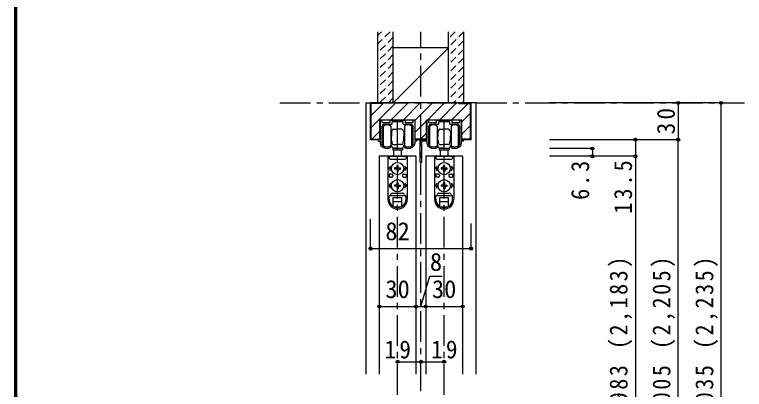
# Model space of a CAD drawing. Units: millimetres, scale not verified. Extents: x -973 to 977, y -718 to 696.
# Drawn here: x -973 to -378, y -259 to 46 of the extents above; entities that cross this region are included whole.
import ezdxf
from ezdxf.enums import TextEntityAlignment as Align

# ---------------------------------------------------------------- set-up
doc = ezdxf.new("R2010")
doc.units = ezdxf.units.MM
doc.header["$LTSCALE"] = 5
doc.header["$PDMODE"] = 32
doc.header["$PDSIZE"] = 2.5
doc.linetypes.add('CHAIN1', pattern=[8, 5, -1, 1, -1])
doc.linetypes.add('DASHED1', pattern=[1.8, 1.2, -0.6])
for name, color, linetype in [('0-1_通り芯', 4, 'CHAIN1'), ('0-2_柱', 3, 'Continuous'), ('0-3_仕上げ', 2, 'Continuous'), ('0-4_枠', 3, 'Continuous'), ('0-6_扉', 6, 'Continuous'), ('0-7_金物', 7, 'Continuous'), ('0-B_寸法', 7, 'Continuous'), ('0-C_ハッチ', 4, 'DASHED1'), ('F-1_枠', 6, 'Continuous')]:
    doc.layers.add(name, color=color, linetype=linetype)
doc.styles.add('ＭＳ ゴシック', font='')
doc.styles.get('ＭＳ ゴシック').set_extended_font_data('MS Gothic')

msp = doc.modelspace()

# ---------------------------------------------------------------- linework, layer by layer
at = {"layer": '0-1_通り芯'}
for p, q in [((-641.803, -500.363), (-641.803, 32.5)), ((-756.803, -25.5), (-377.803, -25.5)), ((-660.803, -463.5), (-660.803, -39.5)), ((-622.803, -463.5), (-622.803, -39.5))]:
    msp.add_line(p, q, dxfattribs=at)
at = {"layer": '0-2_柱'}
for p, q in [((-619.303, 19.5), (-664.303, 19.5)), ((-619.303, -25.5), (-664.303, -25.5))]:
    msp.add_line(p, q, dxfattribs=at)
at = {"layer": '0-2_柱', "color": 7}
msp.add_line((-619.303, 19.5), (-664.303, -25.5), dxfattribs=at)
at = {"layer": '0-3_仕上げ'}
for p, q in [((-676.803, -25.5), (-676.803, 32.5)), ((-664.303, -25.5), (-664.303, 32.5)), ((-619.303, -25.5), (-619.303, 32.5)), ((-606.803, -25.5), (-606.803, 32.5))]:
    msp.add_line(p, q, dxfattribs=at)
at = {"layer": '0-4_枠', "color": 4}
for p, q in [((-686.803, -25.5), (-682.803, -25.5)), ((-686.803, -25.5), (-686.803, -246.5)), ((-596.803, -25.5), (-600.803, -25.5)), ((-596.803, -246.5), (-596.803, -25.5))]:
    msp.add_line(p, q, dxfattribs=at)
at = {"layer": '0-4_枠'}
for p, q in [((-682.803, -55.5), (-682.803, -25.5)), ((-600.803, -25.5), (-682.803, -25.5)), ((-682.303, -55), (-682.303, -26)), ((-672.803, -26), (-682.303, -26)), ((-672.803, -26), (-672.803, -25.5)), ((-610.803, -26), (-610.803, -25.5)), ((-610.803, -26), (-601.303, -26)), ((-601.303, -55), (-601.303, -26)), ((-600.803, -55.5), (-600.803, -25.5)), ((-675.203, -55.5), (-675.203, -39.5)), ((-646.403, -39.5), (-675.203, -39.5)), ((-646.403, -55.5), (-646.403, -39.5)), ((-637.203, -55.5), (-637.203, -39.5)), ((-608.403, -39.5), (-637.203, -39.5)), ((-608.403, -55.5), (-608.403, -39.5)), ((-675.203, -55.5), (-682.803, -55.5)), ((-682.303, -55), (-675.203, -55)), ((-637.203, -55), (-646.403, -55)), ((-637.203, -55.5), (-646.403, -55.5)), ((-601.303, -55), (-608.403, -55)), ((-600.803, -55.5), (-608.403, -55.5))]:
    msp.add_line(p, q, dxfattribs=at)
at = {"layer": '0-6_扉'}
for p, q in [((-675.803, -69), (-675.803, -246.5)), ((-645.803, -69), (-675.803, -69)), ((-645.803, -69), (-645.803, -246.5)), ((-607.803, -69), (-637.803, -69)), ((-637.803, -69), (-637.803, -246.5)), ((-607.803, -69), (-607.803, -246.5))]:
    msp.add_line(p, q, dxfattribs=at)
at = {"layer": '0-7_金物'}
for p, q in [((-674.803, -55.5), (-674.803, -40)), ((-674.303, -39.5), (-674.103, -39.5)), ((-673.603, -40), (-673.603, -41)), ((-673.103, -41.5), (-667.453, -41.5)), ((-666.953, -41), (-666.953, -40)), ((-666.453, -39.5), (-655.153, -39.5)), ((-665.453, -41.3), (-665.453, -42.7)), ((-661.103, -41), (-665.153, -41)), ((-660.803, -40.7), (-661.103, -41)), ((-660.503, -41), (-660.803, -40.7)), ((-656.453, -41), (-660.503, -41)), ((-656.153, -42.7), (-656.153, -41.3)), ((-654.653, -40), (-654.653, -41)), ((-654.153, -41.5), (-648.503, -41.5)), ((-648.003, -41), (-648.003, -40)), ((-647.503, -39.5), (-647.303, -39.5)), ((-646.803, -40), (-646.803, -55.5)), ((-636.803, -55.5), (-636.803, -40)), ((-636.303, -39.5), (-636.103, -39.5)), ((-635.603, -40), (-635.603, -41)), ((-635.103, -41.5), (-629.453, -41.5)), ((-628.953, -41), (-628.953, -40)), ((-628.453, -39.5), (-617.153, -39.5)), ((-627.453, -41.3), (-627.453, -42.7)), ((-623.103, -41), (-627.153, -41)), ((-622.803, -40.7), (-623.103, -41)), ((-622.503, -41), (-622.803, -40.7)), ((-618.453, -41), (-622.503, -41)), ((-618.153, -42.7), (-618.153, -41.3)), ((-616.653, -40), (-616.653, -41)), ((-616.153, -41.5), (-610.503, -41.5)), ((-610.003, -41), (-610.003, -40)), ((-609.503, -39.5), (-609.303, -39.5)), ((-608.803, -40), (-608.803, -55.5)), ((-673.603, -45), (-673.603, -59.123)), ((-672.403, -60.5), (-672.403, -44.5)), ((-665.753, -43), (-671.603, -43)), ((-666.403, -44.5), (-666.403, -52.5)), ((-664.303, -47), (-660.803, -47)), ((-657.303, -47), (-660.803, -47)), ((-650.003, -43), (-655.853, -43)), ((-655.203, -44.5), (-655.203, -52.5)), ((-649.203, -60.5), (-649.203, -44.5)), ((-648.003, -59.123), (-648.003, -45)), ((-635.603, -45), (-635.603, -59.123)), ((-634.403, -60.5), (-634.403, -44.5)), ((-627.753, -43), (-633.603, -43)), ((-628.403, -44.5), (-628.403, -52.5)), ((-626.303, -47), (-622.803, -47)), ((-619.303, -47), (-622.803, -47)), ((-612.003, -43), (-617.853, -43)), ((-617.203, -44.5), (-617.203, -52.5)), ((-611.203, -60.5), (-611.203, -44.5)), ((-610.003, -59.123), (-610.003, -45)), ((-666.403, -48.5), (-666.103, -48.5)), ((-666.403, -50), (-665.903, -50)), ((-666.403, -52.5), (-666.403, -60.5)), ((-665.903, -48.7), (-666.103, -48.5)), ((-666.103, -50), (-665.903, -49.8)), ((-665.803, -48.5), (-665.903, -48.5)), ((-665.903, -48.5), (-665.903, -52.5)), ((-665.903, -56.5), (-665.903, -52.5)), ((-655.803, -48.5), (-655.703, -48.5)), ((-655.703, -48.7), (-655.503, -48.5)), ((-655.703, -48.5), (-655.703, -52.5)), ((-655.503, -50), (-655.703, -49.8)), ((-655.203, -50), (-655.703, -50)), ((-655.703, -56.5), (-655.703, -52.5)), ((-655.203, -48.5), (-655.503, -48.5)), ((-655.203, -52.5), (-655.203, -60.5)), ((-628.403, -48.5), (-628.103, -48.5)), ((-628.403, -50), (-627.903, -50)), ((-628.403, -52.5), (-628.403, -60.5)), ((-627.903, -48.7), (-628.103, -48.5)), ((-628.103, -50), (-627.903, -49.8)), ((-627.803, -48.5), (-627.903, -48.5)), ((-627.903, -48.5), (-627.903, -52.5)), ((-627.903, -56.5), (-627.903, -52.5)), ((-617.803, -48.5), (-617.703, -48.5)), ((-617.703, -48.7), (-617.503, -48.5)), ((-617.703, -48.5), (-617.703, -52.5)), ((-617.503, -50), (-617.703, -49.8)), ((-617.203, -50), (-617.703, -50)), ((-617.703, -56.5), (-617.703, -52.5)), ((-617.203, -48.5), (-617.503, -48.5)), ((-617.203, -52.5), (-617.203, -60.5)), ((-674.801, -55.5), (-676.201, -55.5)), ((-676.201, -56.7), (-674.801, -56.7)), ((-674.803, -58.966), (-674.803, -56.7)), ((-666.403, -55), (-665.903, -55)), ((-666.403, -56.5), (-666.103, -56.5)), ((-665.903, -55.2), (-666.103, -55)), ((-665.903, -56.3), (-666.103, -56.5)), ((-665.803, -56.5), (-665.903, -56.5)), ((-665.303, -58.5), (-665.303, -57)), ((-664.303, -59.5), (-660.803, -59.5)), ((-657.303, -59.5), (-660.803, -59.5)), ((-656.303, -58.5), (-656.303, -57)), ((-655.803, -56.5), (-655.703, -56.5)), ((-655.203, -55), (-655.703, -55)), ((-655.703, -55.2), (-655.503, -55)), ((-655.703, -56.3), (-655.503, -56.5)), ((-655.203, -56.5), (-655.503, -56.5)), ((-646.803, -55.5), (-645.403, -55.5)), ((-646.803, -56.7), (-646.803, -58.966)), ((-645.403, -56.7), (-646.803, -56.7)), ((-642.403, -73.9), (-642.403, -55.7)), ((-642.203, -55.5), (-636.803, -55.5)), ((-641.203, -56.9), (-641.203, -73.9)), ((-636.803, -56.7), (-641.003, -56.7)), ((-636.803, -58.966), (-636.803, -56.7)), ((-628.403, -55), (-627.903, -55)), ((-628.403, -56.5), (-628.103, -56.5)), ((-627.903, -55.2), (-628.103, -55)), ((-627.903, -56.3), (-628.103, -56.5)), ((-627.803, -56.5), (-627.903, -56.5)), ((-627.303, -58.5), (-627.303, -57)), ((-626.303, -59.5), (-622.803, -59.5)), ((-619.303, -59.5), (-622.803, -59.5)), ((-618.303, -58.5), (-618.303, -57)), ((-617.803, -56.5), (-617.703, -56.5)), ((-617.203, -55), (-617.703, -55)), ((-617.703, -55.2), (-617.503, -55)), ((-617.703, -56.3), (-617.503, -56.5)), ((-617.203, -56.5), (-617.503, -56.5)), ((-608.803, -55.5), (-607.403, -55.5)), ((-608.803, -56.7), (-608.803, -58.966)), ((-607.403, -56.7), (-608.803, -56.7)), ((-666.303, -61), (-666.303, -61.257)), ((-664.803, -63.8), (-656.803, -63.8)), ((-660.803, -62.5), (-664.303, -62.5)), ((-663.803, -62.5), (-663.803, -62.8)), ((-663.803, -69), (-663.803, -63.8)), ((-660.803, -62.5), (-657.303, -62.5)), ((-657.803, -62.5), (-657.803, -62.8)), ((-657.803, -63.8), (-657.803, -69)), ((-656.803, -62.8), (-656.803, -63.8)), ((-655.303, -61.257), (-655.303, -61)), ((-628.303, -61), (-628.303, -61.257)), ((-626.803, -63.8), (-618.803, -63.8)), ((-622.803, -62.5), (-626.303, -62.5)), ((-625.803, -62.5), (-625.803, -62.8)), ((-625.803, -69), (-625.803, -63.8)), ((-622.803, -62.5), (-619.303, -62.5)), ((-619.803, -62.5), (-619.803, -62.8)), ((-619.803, -63.8), (-619.803, -69)), ((-618.803, -62.8), (-618.803, -63.8)), ((-617.303, -61.257), (-617.303, -61)), ((-668.702, -69), (-668.702, -103.9)), ((-668.659, -69), (-652.859, -69)), ((-667.702, -69), (-667.702, -70.5)), ((-653.902, -69), (-653.902, -70.5)), ((-652.902, -69), (-652.902, -103.9)), ((-630.702, -69), (-630.702, -103.9)), ((-630.659, -69), (-614.859, -69)), ((-629.702, -69), (-629.702, -70.5)), ((-615.902, -69), (-615.902, -70.5)), ((-614.902, -69), (-614.902, -103.9)), ((-666.459, -77), (-668.302, -79)), ((-666.702, -71.5), (-654.902, -71.5)), ((-661.322, -78.48), (-661.288, -76.55)), ((-660.316, -76.55), (-661.288, -76.55)), ((-660.282, -78.48), (-660.316, -76.55)), ((-655.145, -77), (-653.302, -79)), ((-628.459, -77), (-630.302, -79)), ((-628.702, -71.5), (-616.902, -71.5)), ((-623.322, -78.48), (-623.288, -76.55)), ((-622.316, -76.55), (-623.288, -76.55)), ((-622.282, -78.48), (-622.316, -76.55)), ((-617.145, -77), (-615.302, -79)), ((-667.202, -79), (-668.302, -79)), ((-661.322, -78.48), (-663.252, -78.514)), ((-663.252, -78.514), (-663.252, -79.486)), ((-661.322, -79.52), (-663.252, -79.486)), ((-661.322, -79.52), (-661.288, -81.45)), ((-661.288, -81.45), (-660.316, -81.45)), ((-660.282, -79.52), (-660.316, -81.45)), ((-660.282, -78.48), (-658.352, -78.514)), ((-660.282, -79.52), (-658.352, -79.486)), ((-658.352, -79.486), (-658.352, -78.514)), ((-654.402, -79), (-653.302, -79)), ((-629.202, -79), (-630.302, -79)), ((-623.322, -78.48), (-625.252, -78.514)), ((-625.252, -78.514), (-625.252, -79.486)), ((-623.322, -79.52), (-625.252, -79.486)), ((-623.322, -79.52), (-623.288, -81.45)), ((-623.288, -81.45), (-622.316, -81.45)), ((-622.282, -79.52), (-622.316, -81.45)), ((-622.282, -78.48), (-620.352, -78.514)), ((-622.282, -79.52), (-620.352, -79.486)), ((-620.352, -79.486), (-620.352, -78.514)), ((-616.402, -79), (-615.302, -79)), ((-665.702, -83.5), (-667.702, -83.5)), ((-667.702, -83.5), (-667.702, -86)), ((-665.702, -86), (-667.702, -86)), ((-664.702, -84.5), (-664.702, -85)), ((-656.902, -84.5), (-656.902, -85)), ((-655.902, -83.5), (-653.902, -83.5)), ((-655.902, -86), (-653.902, -86)), ((-653.902, -83.5), (-653.902, -86)), ((-627.702, -83.5), (-629.702, -83.5)), ((-629.702, -83.5), (-629.702, -86)), ((-627.702, -86), (-629.702, -86)), ((-626.702, -84.5), (-626.702, -85)), ((-618.902, -84.5), (-618.902, -85)), ((-617.902, -83.5), (-615.902, -83.5)), ((-617.902, -86), (-615.902, -86)), ((-615.902, -83.5), (-615.902, -86)), ((-666.459, -91), (-668.302, -93)), ((-667.202, -93), (-668.302, -93)), ((-661.322, -92.48), (-663.252, -92.514)), ((-663.252, -92.514), (-663.252, -93.486)), ((-661.322, -93.52), (-663.252, -93.486)), ((-661.322, -92.48), (-661.288, -90.55)), ((-661.322, -93.52), (-661.288, -95.45)), ((-660.316, -90.55), (-661.288, -90.55)), ((-660.282, -92.48), (-660.316, -90.55)), ((-660.282, -93.52), (-660.316, -95.45)), ((-660.282, -92.48), (-658.352, -92.514)), ((-660.282, -93.52), (-658.352, -93.486)), ((-658.352, -93.486), (-658.352, -92.514)), ((-655.145, -91), (-653.302, -93)), ((-654.402, -93), (-653.302, -93)), ((-628.459, -91), (-630.302, -93)), ((-629.202, -93), (-630.302, -93)), ((-623.322, -92.48), (-625.252, -92.514)), ((-625.252, -92.514), (-625.252, -93.486)), ((-623.322, -93.52), (-625.252, -93.486)), ((-623.322, -92.48), (-623.288, -90.55)), ((-623.322, -93.52), (-623.288, -95.45)), ((-622.316, -90.55), (-623.288, -90.55)), ((-622.282, -92.48), (-622.316, -90.55)), ((-622.282, -93.52), (-622.316, -95.45)), ((-622.282, -92.48), (-620.352, -92.514)), ((-622.282, -93.52), (-620.352, -93.486)), ((-620.352, -93.486), (-620.352, -92.514)), ((-617.145, -91), (-615.302, -93)), ((-616.402, -93), (-615.302, -93)), ((-667.202, -101), (-654.402, -101)), ((-665.202, -99), (-656.402, -99)), ((-661.288, -95.45), (-660.316, -95.45)), ((-629.202, -101), (-616.402, -101)), ((-627.202, -99), (-618.402, -99)), ((-623.288, -95.45), (-622.316, -95.45)), ((-667.702, -103.9), (-667.702, -101.5)), ((-664.302, -109.846), (-664.302, -102.5)), ((-664.302, -102.5), (-657.302, -102.5)), ((-664.302, -106), (-657.302, -106)), ((-657.302, -109.846), (-657.302, -102.5)), ((-653.902, -103.9), (-653.902, -101.5)), ((-629.702, -103.9), (-629.702, -101.5)), ((-626.302, -109.846), (-626.302, -102.5)), ((-626.302, -102.5), (-619.302, -102.5)), ((-626.302, -106), (-619.302, -106)), ((-619.302, -109.846), (-619.302, -102.5)), ((-615.902, -103.9), (-615.902, -101.5)), ((-663.83, -110.1), (-657.774, -110.1)), ((-625.83, -110.1), (-619.774, -110.1))]:
    msp.add_line(p, q, dxfattribs=at)
for points in [[(-656.803, -62.8), (-664.803, -62.8), (-664.803, -63.8)], [(-618.803, -62.8), (-626.803, -62.8), (-626.803, -63.8)]]:
    msp.add_lwpolyline(points, dxfattribs=at)
for centre in [(-660.802, -79), (-622.802, -79), (-660.802, -93), (-622.802, -93)]:
    msp.add_circle(centre, 5, dxfattribs=at)
for centre, radius, start, end in [((-674.303, -40), 0.5, 90, 180), ((-674.103, -40), 0.5, 360, 90), ((-673.103, -41), 0.5, 180, 270), ((-667.453, -41), 0.5, 270, 0), ((-666.453, -40), 0.5, 90, 180), ((-665.153, -41.3), 0.3, 90, 180), ((-656.453, -41.3), 0.3, 0, 90), ((-655.153, -40), 0.5, 0, 90), ((-654.153, -41), 0.5, 180, 270), ((-648.503, -41), 0.5, 270, 360), ((-647.503, -40), 0.5, 90, 180), ((-647.303, -40), 0.5, 0, 90), ((-636.303, -40), 0.5, 90, 180), ((-636.103, -40), 0.5, 360, 90), ((-635.103, -41), 0.5, 180, 270), ((-629.453, -41), 0.5, 270, 0), ((-628.453, -40), 0.5, 90, 180), ((-627.153, -41.3), 0.3, 90, 180), ((-618.453, -41.3), 0.3, 0, 90), ((-617.153, -40), 0.5, 0, 90), ((-616.153, -41), 0.5, 180, 270), ((-610.503, -41), 0.5, 270, 360), ((-609.503, -40), 0.5, 90, 180), ((-609.303, -40), 0.5, 0, 90), ((-671.603, -45), 2, 90, 180), ((-669.403, -48.5), 5, 53.1301, 126.8699), ((-665.753, -42.7), 0.3, 270, 360), ((-664.303, -48), 1, 90, 180), ((-657.303, -48), 1, 0, 90), ((-655.853, -42.7), 0.3, 180, 270), ((-652.203, -48.5), 5, 53.1301, 126.8699), ((-650.003, -45), 2, 0, 90), ((-633.603, -45), 2, 90, 180), ((-631.403, -48.5), 5, 53.1301, 126.8699), ((-627.753, -42.7), 0.3, 270, 360), ((-626.303, -48), 1, 90, 180), ((-619.303, -48), 1, 0, 90), ((-617.853, -42.7), 0.3, 180, 270), ((-614.203, -48.5), 5, 53.1301, 126.8699), ((-612.003, -45), 2, 0, 90), ((-665.803, -48), 0.5, 270, 0), ((-655.803, -48), 0.5, 180, 270), ((-627.803, -48), 0.5, 270, 0), ((-617.803, -48), 0.5, 180, 270), ((-676.201, -56.1), 0.6, 90, 270), ((-672.803, -58.966), 2, 180, 215.95057), ((-673.303, -59.123), 0.3, 180, 213.92311), ((-669.403, -56.5), 5, 213.92311, 301.89079), ((-665.803, -57), 0.5, 0, 90), ((-664.303, -58.5), 1, 180, 270), ((-657.303, -58.5), 1, 270, 0), ((-655.803, -57), 0.5, 90, 180), ((-652.203, -56.5), 5, 238.10921, 326.07689), ((-648.303, -59.123), 0.3, 326.07689, 360), ((-648.803, -58.966), 2, 324.04943, 360), ((-645.403, -56.1), 0.6, 270, 90), ((-642.203, -55.7), 0.2, 90, 180), ((-641.003, -56.9), 0.2, 90, 180), ((-634.803, -58.966), 2, 180, 215.95057), ((-635.303, -59.123), 0.3, 180, 213.92311), ((-631.403, -56.5), 5, 213.92311, 301.89079), ((-627.803, -57), 0.5, 0, 90), ((-626.303, -58.5), 1, 180, 270), ((-619.303, -58.5), 1, 270, 0), ((-617.803, -57), 0.5, 90, 180), ((-614.203, -56.5), 5, 238.10921, 326.07689), ((-610.303, -59.123), 0.3, 326.07689, 360), ((-610.803, -58.966), 2, 324.04943, 360), ((-607.403, -56.1), 0.6, 270, 90), ((-669.403, -56.5), 6.2, 215.95057, 293.81884), ((-669.403, -56.5), 5, 233.1301, 306.8699), ((-667.303, -61.257), 1, 293.81884, 0), ((-666.603, -61), 0.3, 360, 121.89079), ((-667.303, -61.5), 2, 0, 63.25632), ((-664.303, -61.5), 1, 180, 270), ((-657.303, -61.5), 1, 270, 0), ((-654.303, -61.5), 2, 116.74368, 180), ((-655.003, -61), 0.3, 58.10921, 180), ((-654.303, -61.257), 1, 180, 246.18116), ((-652.203, -56.5), 5, 233.1301, 306.8699), ((-652.203, -56.5), 6.2, 246.18116, 324.04943), ((-631.403, -56.5), 6.2, 215.95057, 293.81884), ((-631.403, -56.5), 5, 233.1301, 306.8699), ((-629.303, -61.257), 1, 293.81884, 0), ((-628.603, -61), 0.3, 360, 121.89079), ((-629.303, -61.5), 2, 0, 63.25632), ((-626.303, -61.5), 1, 180, 270), ((-619.303, -61.5), 1, 270, 0), ((-616.303, -61.5), 2, 116.74368, 180), ((-617.003, -61), 0.3, 58.10921, 180), ((-616.303, -61.257), 1, 180, 246.18116), ((-614.203, -56.5), 5, 233.1301, 306.8699), ((-614.203, -56.5), 6.2, 246.18116, 324.04943), ((-666.702, -70.5), 1, 180, 270), ((-654.902, -70.5), 1, 270, 0), ((-628.702, -70.5), 1, 180, 270), ((-616.902, -70.5), 1, 270, 0), ((-641.803, -73.9), 0.6, 180, 0), ((-660.802, -79), 6.4, 167.82427, 198.20996), ((-660.802, -79), 6.4, 341.79004, 12.17573), ((-622.802, -79), 6.4, 167.82427, 198.20996), ((-622.802, -79), 6.4, 341.79004, 12.17573), ((-665.702, -84.5), 1, 0, 90), ((-665.702, -85), 1, 270, 0), ((-655.902, -84.5), 1, 90, 180), ((-655.902, -85), 1, 180, 270), ((-627.702, -84.5), 1, 0, 90), ((-627.702, -85), 1, 270, 0), ((-617.902, -84.5), 1, 90, 180), ((-617.902, -85), 1, 180, 270), ((-660.802, -93), 6.4, 167.82427, 198.20996), ((-660.802, -93), 6.4, 341.79004, 12.17573), ((-622.802, -93), 6.4, 167.82427, 198.20996), ((-622.802, -93), 6.4, 341.79004, 12.17573), ((-667.202, -101.5), 0.5, 90, 180), ((-667.202, -100), 1, 270, 0), ((-665.202, -100), 1, 90, 180), ((-656.402, -100), 1, 0, 90), ((-654.402, -100), 1, 180, 270), ((-654.402, -101.5), 0.5, 0, 90), ((-629.202, -101.5), 0.5, 90, 180), ((-629.202, -100), 1, 270, 0), ((-627.202, -100), 1, 90, 180), ((-618.402, -100), 1, 0, 90), ((-616.402, -100), 1, 180, 270), ((-616.402, -101.5), 0.5, 0, 90), ((-660.802, -104.1), 7.9, 180, 0), ((-660.802, -103.9), 6.9, 180, 0), ((-622.802, -104.1), 7.9, 180, 0), ((-622.802, -103.9), 6.9, 180, 0)]:
    msp.add_arc(centre, radius, start, end, dxfattribs=at)
at = {"layer": '0-B_寸法', "color": 4}
for p, q in [((-396.803, -25.5), (-536.803, -25.5)), ((-431.803, -25.5), (-431.803, -55.5)), ((-396.803, -463.5), (-396.803, -25.5)), ((-431.803, -55.5), (-536.803, -55.5)), ((-466.803, -55.5), (-466.803, -69)), ((-431.803, -460.5), (-431.803, -55.5)), ((-501.803, -62.7), (-536.803, -62.7)), ((-501.803, -62.7), (-501.803, -69)), ((-466.803, -69), (-536.803, -69)), ((-682.803, -144.304), (-682.803, -120.246)), ((-600.803, -144.304), (-600.803, -123.746)), ((-682.803, -144.304), (-600.803, -144.304)), ((-675.803, -191.5), (-607.803, -191.5)), ((-660.803, -236.5), (-641.803, -236.5)), ((-641.803, -236.5), (-622.803, -236.5))]:
    msp.add_line(p, q, dxfattribs=at)
for points in [[(-466.803, -69), (-466.803, -455), (-536.803, -455)], [(-641.803, -191.5), (-634.593, -166.821), (-624.324, -166.821)]]:
    msp.add_lwpolyline(points, dxfattribs=at)
at = {"layer": '0-B_寸法'}
for p in [(-431.803, -25.5), (-396.803, -25.5), (-466.803, -55.5), (-431.803, -55.5), (-501.803, -62.7), (-501.803, -69), (-466.803, -69), (-682.803, -144.304), (-600.803, -144.304), (-675.803, -191.5), (-645.803, -191.5), (-637.803, -191.5), (-607.803, -191.5), (-660.803, -236.5), (-641.803, -236.5), (-622.803, -236.5)]:
    msp.add_point(p, dxfattribs=at)
at = {"layer": '0-C_ハッチ'}
for p, q in [((-673.977, 32.5), (-676.803, 29.674)), ((-666.906, 32.5), (-676.803, 22.603)), ((-613.769, 32.5), (-619.303, 26.966)), ((-606.698, 32.5), (-619.303, 19.895)), ((-664.303, 28.032), (-676.803, 15.532)), ((-606.803, 25.324), (-619.303, 12.824)), ((-664.303, 20.961), (-676.803, 8.461)), ((-606.803, 18.253), (-619.303, 5.753)), ((-664.303, 13.89), (-676.803, 1.39)), ((-664.303, 6.819), (-676.803, -5.681)), ((-606.803, 11.182), (-619.303, -1.318)), ((-606.803, 4.111), (-619.303, -8.389)), ((-664.303, -0.252), (-676.803, -12.752)), ((-606.803, -2.96), (-619.303, -15.46)), ((-664.303, -7.323), (-676.803, -19.823)), ((-606.803, -10.031), (-619.303, -22.531)), ((-664.303, -14.394), (-675.409, -25.5)), ((-606.803, -17.102), (-615.2, -25.5)), ((-664.303, -21.465), (-668.338, -25.5)), ((-606.803, -24.173), (-608.129, -25.5))]:
    msp.add_line(p, q, dxfattribs=at)
at = {"layer": '0-C_ハッチ', "linetype": 'Continuous'}
for p, q in [((-682.303, -35.771), (-672.032, -25.5)), ((-682.303, -45.671), (-662.132, -25.5)), ((-666.233, -39.5), (-652.233, -25.5)), ((-656.333, -39.5), (-642.333, -25.5)), ((-646.434, -39.5), (-632.434, -25.5)), ((-636.534, -39.5), (-622.534, -25.5)), ((-626.635, -39.5), (-612.635, -25.5)), ((-616.735, -39.5), (-603.235, -26)), ((-608.403, -41.067), (-601.303, -33.967)), ((-646.403, -49.369), (-637.203, -40.169)), ((-608.403, -50.967), (-601.303, -43.867)), ((-675.203, -48.47), (-681.733, -55)), ((-642.135, -55), (-637.203, -50.068)), ((-601.303, -53.766), (-602.537, -55))]:
    msp.add_line(p, q, dxfattribs=at)
at = {"layer": 'F-1_枠'}
for p, q in [((-973.347, 695.833), (-973.347, -700.833)), ((-972.514, 695.833), (-972.514, -700.833)), ((-971.68, 695.833), (-971.68, -700.833))]:
    msp.add_line(p, q, dxfattribs=at)

# ---------------------------------------------------------------- texts
at = {"layer": '0-B_寸法', "style": 'ＭＳ ゴシック'}
for s, p in [('82', (-670.803, -141.804)), ('8', (-634.459, -166.821)), ('30', (-670.803, -189)), ('30', (-632.803, -189))]:
    msp.add_text(s, height=14.66, dxfattribs=at).set_placement(p, align=Align.BOTTOM_LEFT)
at = {"layer": '0-B_寸法', "char_height": 14.66, "attachment_point": 7, "rotation": 90, "style": 'ＭＳ ゴシック'}
for s, insert in [('\\T1.27;\\W0.95;30', (-434.303, -51.125)), ('\\T1.27;\\W0.9;6.3', (-504.303, -104.5)), ('\\T1.28;\\W0.9;13.5', (-469.303, -115.75)), ('\\T1.23;\\W0.9;ＤＨ＝1,983\\~(2,183)', (-469.303, -358.809)), ('\\T1.23;\\W0.9;枠内＝2,005\\~(2,205)', (-434.303, -358.809)), ('\\T1.23;\\W0.9;枠外＝2,035\\~(2,235)', (-399.303, -358.809))]:
    msp.add_mtext(s, dxfattribs=dict(at, insert=insert))
at = {"layer": '0-B_寸法', "char_height": 14.66, "attachment_point": 7, "style": 'ＭＳ ゴシック'}
for insert in [(-671.428, -234), (-633.428, -234)]:
    msp.add_mtext('\\T1.27;\\W0.95;19', dxfattribs=dict(at, insert=insert))

doc.saveas('drawing.dxf')
